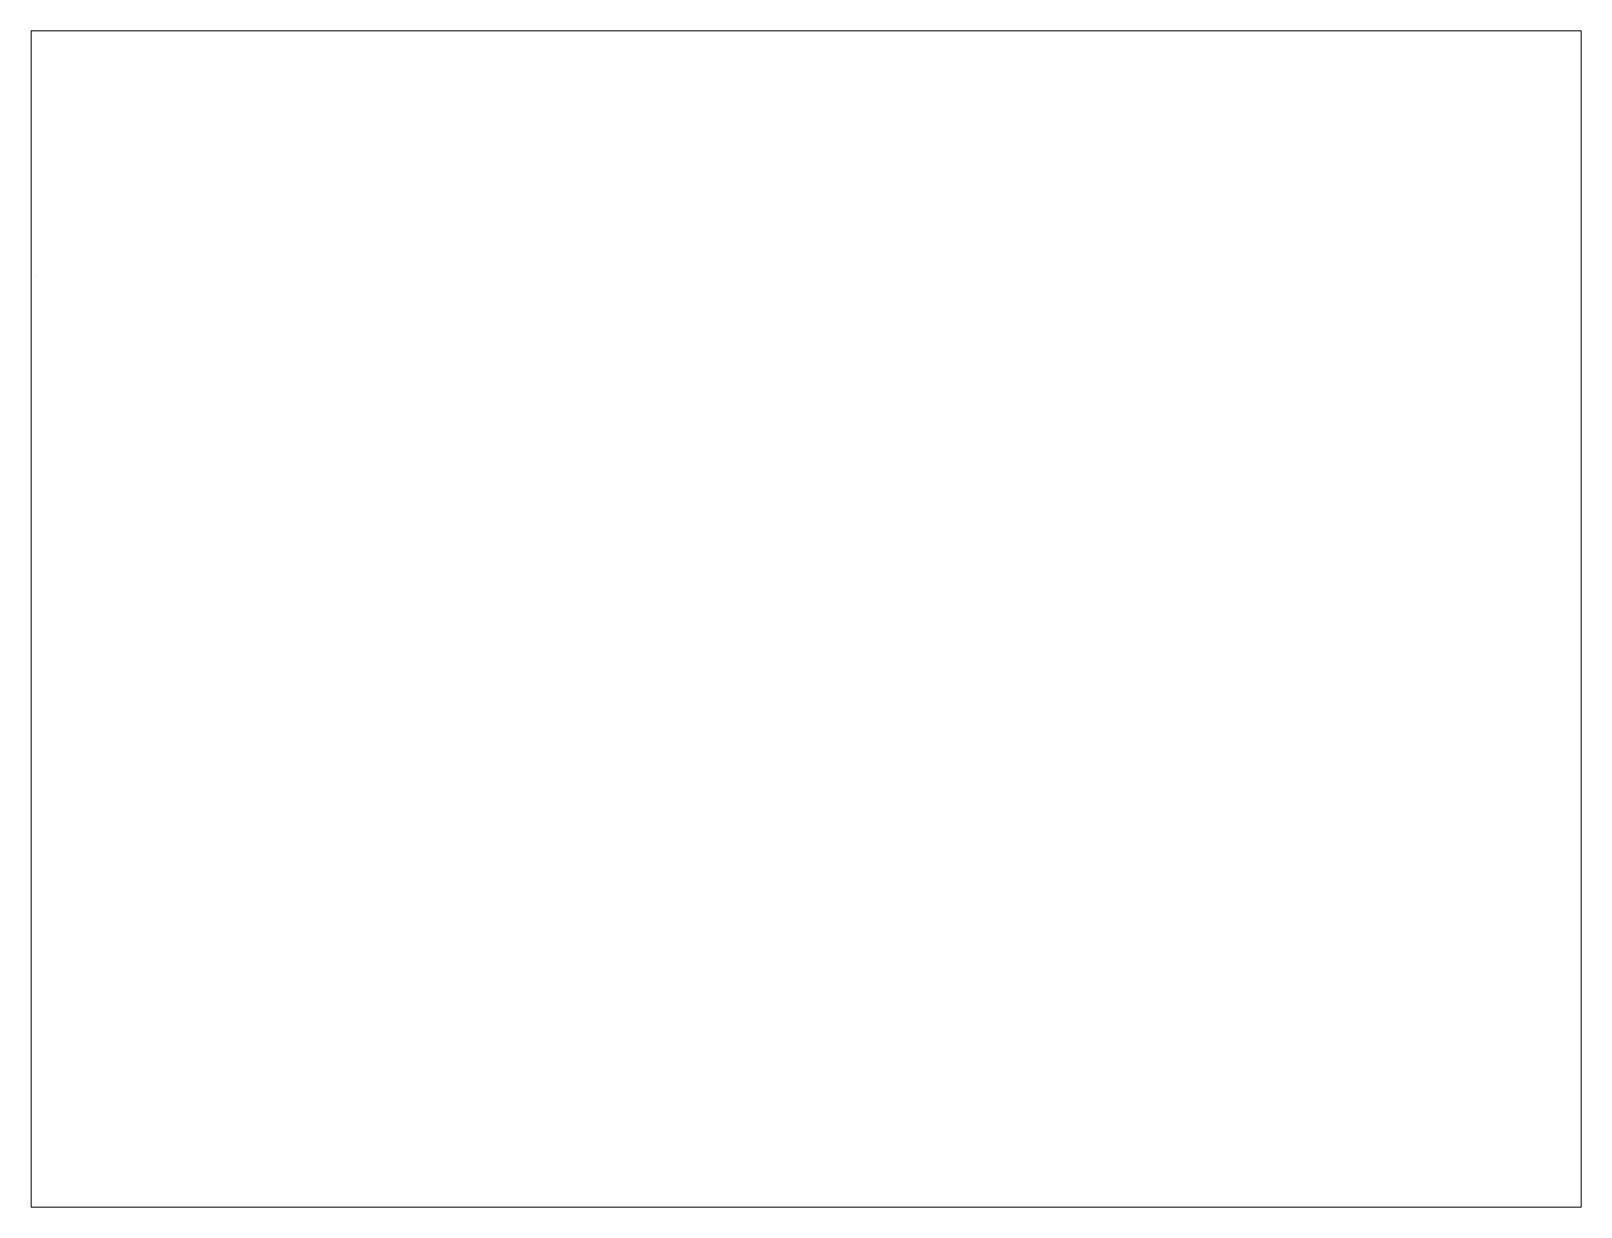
# Paper-space layout 'Layout1' of a CAD drawing. Header units: inches. Extents: x 26 to 231, y 20 to 176.
# The model-space entities are those that its viewports show. They can reach past a viewport. Long polylines and large blocks are cut down to what shows.
import ezdxf

# ---------------------------------------------------------------- set-up
doc = ezdxf.new("R2010")
doc.units = ezdxf.units.IN
doc.layers.add('door and window', color=200, linetype='Continuous')

# ---------------------------------------------------------------- blocks, each defined once
blk = doc.blocks.new('window1')
at = {"layer": 'door and window'}
for p, q in [((1758, 1877), (1757, 1877)), ((1758, 1873), (1757, 1873)), ((1787, 1875), (1787, 1877)), ((1787, 1877), (1787, 1873)), ((1816, 1877), (1817, 1877)), ((1816, 1873), (1817, 1873)), ((1817, 1872), (1817, 1878))]:
    blk.add_line(p, q, dxfattribs=at)
blk.add_lwpolyline([(1757, 1872), (1817, 1872), (1817, 1878), (1757, 1878)], close=True, dxfattribs=at)
blk.add_lwpolyline([(1757, 1872), (1817, 1872), (1817, 1878), (1757, 1878)], close=True, dxfattribs=at)
for points in [[(1816, 1877), (1758, 1877)], [(1758, 1873), (1816, 1873)]]:
    blk.add_lwpolyline(points, dxfattribs=at)
blk = doc.blocks.new('door1')
at = {"layer": 'door and window'}
for points in [[(-36, -36), (-36, 0), (-39, 0), (-39, -36)], [(-33, 0), (-36, 0), (-36, 6), (-33, 6)], [(33, 0), (36, 0), (36, 6), (33, 6)], [(36, -36), (36, 0), (39, 0), (39, -36)]]:
    blk.add_lwpolyline(points, close=True, dxfattribs=at)
for centre, start, end in [((-36, 0), 270, 359.67698833), ((36, 0), 180.32301167, 270)]:
    blk.add_arc(centre, 36, start, end, dxfattribs=at)
blk = doc.blocks.new('door2')
at = {"layer": 'door and window'}
for points in [[(3, -6), (0, -6), (0, 0), (3, 0)], [(0, -42), (0, -6), (-3, -6), (-3, -42)], [(36, -6), (33, -6), (33, 0), (36, 0)]]:
    blk.add_lwpolyline(points, close=True, dxfattribs=at)
blk.add_arc((0, -6), 36, 270, 359.67698833, dxfattribs=at)

msp = doc.modelspace()

# ---------------------------------------------------------------- linework, layer by layer
for p, q in [((1924, 1670), (1924, 1754)), ((1944, 1670), (1924, 1670)), ((1938, 1627), (1938, 1555)), ((1944, 1755), (1944, 1755)), ((1944, 1754), (1944, 1670)), ((1944, 1627), (1944, 1555)), ((1944, 1555), (2142, 1554)), ((1944, 1549), (2142, 1548)), ((2165, 1735), (2057, 1735)), ((2057, 1735), (2057, 1627)), ((2057, 1735), (2165, 1627)), ((2057, 1627), (2165, 1735)), ((2142, 1554), (2142, 1627)), ((2148, 1554), (2148, 1627)), ((2165, 1627), (2165, 1735))]:
    msp.add_line(p, q)
for points in [[(1944, 1617), (2175, 1617), (2175, 1764), (1879, 1764), (1879, 1617), (1938, 1617)], [(2165, 1627), (2165, 1754), (1889, 1754), (1889, 1627), (1938, 1627)], [(1944, 1549), (1938, 1549), (1938, 1555)], [(2142, 1548), (2148, 1548), (2148, 1554)]]:
    msp.add_lwpolyline(points)
for radius in [54.2, 18]:
    msp.add_circle((2111, 1681), radius)
at = {"layer": 'door and window'}
for p, q in [((1758, 1856), (1757, 1856)), ((1758, 1852), (1757, 1852)), ((1787, 1854), (1787, 1856)), ((1787, 1856), (1787, 1852)), ((1816, 1856), (1817, 1856)), ((1816, 1852), (1817, 1852)), ((1817, 1851), (1817, 1857)), ((3524, 3729), (3523, 3729)), ((3524, 3725), (3523, 3725)), ((3553, 3727), (3553, 3729)), ((3553, 3729), (3553, 3725)), ((3582, 3729), (3583, 3729)), ((3582, 3725), (3583, 3725)), ((3583, 3724), (3583, 3730))]:
    msp.add_line(p, q, dxfattribs=at)
for points in [[(1757, 1851), (1817, 1851), (1817, 1857), (1757, 1857)], [(1757, 1851), (1817, 1851), (1817, 1857), (1757, 1857)], [(1786, 1616), (1786, 1652), (1783, 1652), (1783, 1616)], [(1789, 1652), (1786, 1652), (1786, 1658), (1789, 1658)], [(1822, 1652), (1819, 1652), (1819, 1658), (1822, 1658)], [(1882, 1759), (1885, 1760), (1886, 1754), (1883, 1754)], [(1882, 1759), (1885, 1760), (1886, 1754), (1883, 1754)], [(1915, 1759), (1918, 1759), (1919, 1753), (1916, 1753)], [(1915, 1759), (1918, 1759), (1919, 1753), (1916, 1753)], [(1918, 1795), (1918, 1759), (1921, 1759), (1921, 1795)], [(1918, 1795), (1918, 1759), (1921, 1759), (1921, 1795)], [(1989, 1582), (1989, 1618), (1986, 1618), (1986, 1582)], [(1992, 1618), (1989, 1618), (1989, 1624), (1992, 1624)], [(1993, 1716), (1993, 1752), (1990, 1752), (1990, 1716)], [(1996, 1752), (1993, 1752), (1993, 1758), (1996, 1758)], [(2025, 1618), (2022, 1618), (2022, 1624), (2025, 1624)], [(2029, 1751), (2026, 1751), (2026, 1757), (2029, 1757)], [(2081, 1586), (2081, 1622), (2078, 1622), (2078, 1586)], [(2084, 1622), (2081, 1622), (2081, 1628), (2084, 1628)], [(2117, 1621), (2114, 1621), (2114, 1627), (2117, 1627)], [(3523, 3724), (3583, 3724), (3583, 3730), (3523, 3730)], [(3523, 3724), (3583, 3724), (3583, 3730), (3523, 3730)]]:
    msp.add_lwpolyline(points, close=True, dxfattribs=at)
for points in [[(1816, 1856), (1758, 1856)], [(1758, 1852), (1816, 1852)], [(3582, 3729), (3524, 3729)], [(3524, 3725), (3582, 3725)]]:
    msp.add_lwpolyline(points, dxfattribs=at)
for centre, start, end in [((1786, 1652), 270, 359.67698833), ((1918, 1759), 90, 179.67698833), ((1918, 1759), 90, 179.67698833), ((1989, 1618), 270, 359.67698833), ((1993, 1752), 270, 359.67698833), ((2081, 1622), 270, 359.67698833)]:
    msp.add_arc(centre, 36, start, end, dxfattribs=at)

# ---------------------------------------------------------------- block references
for name, p in [('door1', (1756, 1715)), ('window1', (0, 0)), ('window1', (7, -7)), ('window1', (184, -322)), ('window1', (254, -323)), ('window1', (1757, 1878))]:
    msp.add_blockref(name, p, dxfattribs=at)
at = {"layer": 'door and window', "xscale": -1, "rotation": 270.0165248084571}
msp.add_blockref('door2', (1950, 1630), dxfattribs=at)

psp = doc.layouts.get("Layout1")

# ---------------------------------------------------------------- viewports
at = {"layer": '0'}
psp.add_viewport(center=(128.5, 97.5), size=(205.6, 156), view_center_point=(72281738.6, -32172865.86), view_height=110358303.3923, dxfattribs=at)

doc.saveas('drawing.dxf')
